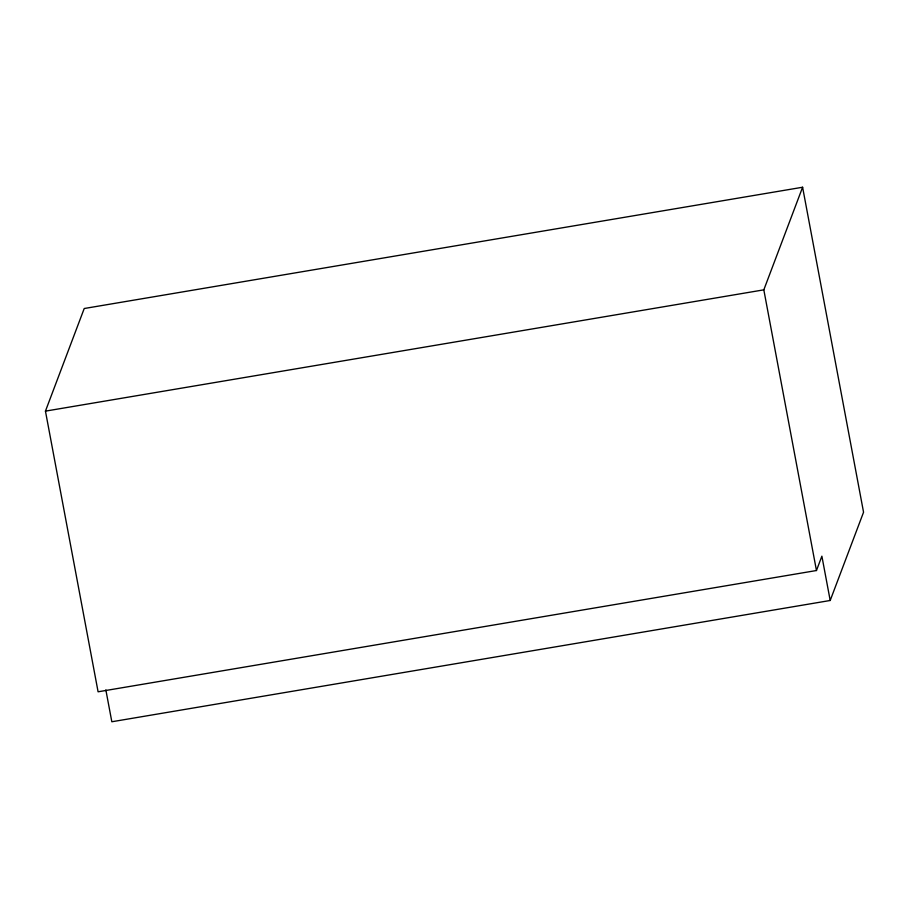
<?xml version="1.0" encoding="UTF-8"?>
<svg xmlns="http://www.w3.org/2000/svg" width="909" height="909" viewBox="0 0 909 909"><rect width="100%" height="100%" fill="white"/><g stroke="black" fill="none" stroke-linecap="round" stroke-linejoin="round"><path stroke-width="1.36" d="M830.201 600.485L821.884 556.172L816.464 570.522L98.092 691.794L45.45 411.129L84.219 308.515L802.602 187.243L863.55 512.221L830.201 600.485L111.83 721.757L105.853 689.908M816.464 570.522L763.821 289.846L802.602 187.243M45.45 411.129L763.821 289.846"/></g></svg>
